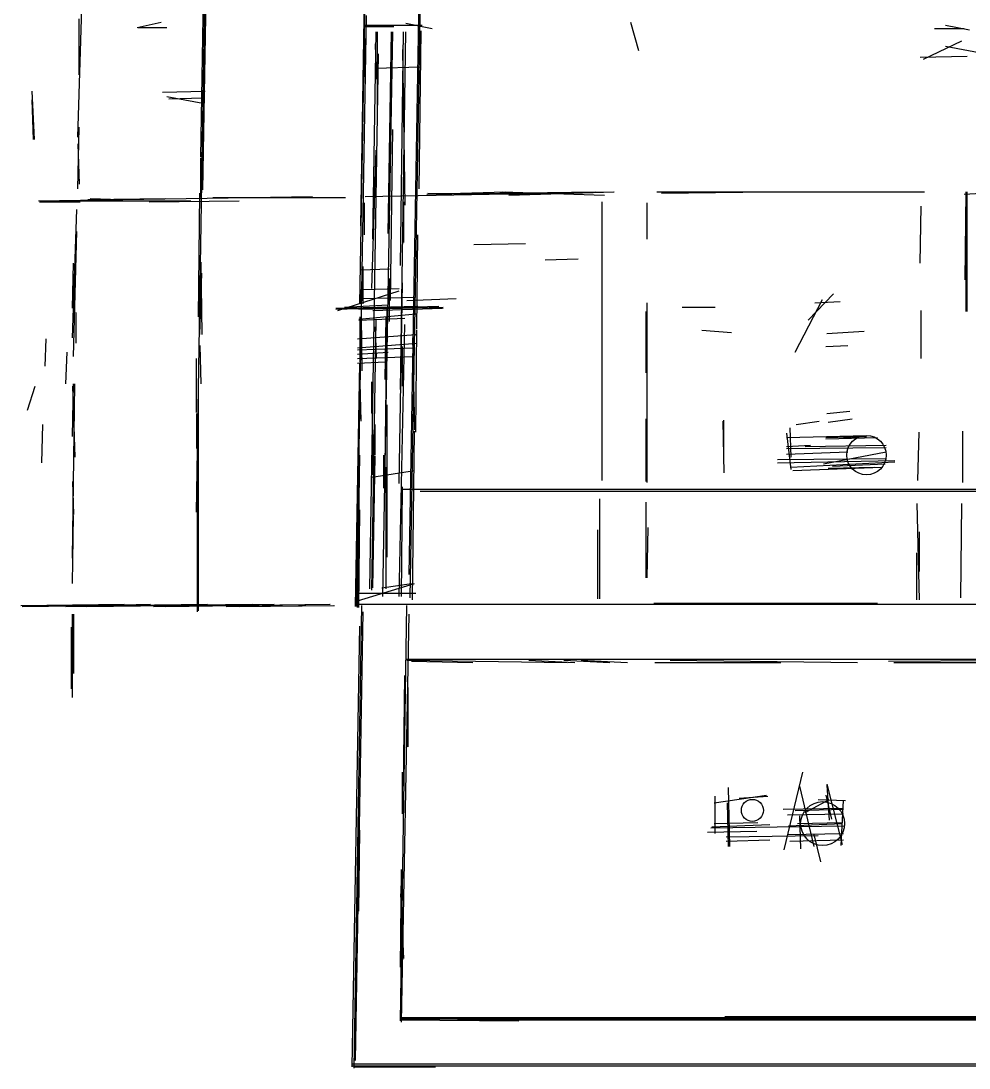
# Model space of a CAD drawing. Header units: metres. Extents: x 1.6 to 40.9, y -28.9 to 0.
# Drawn here: x 1.57 to 10.22, y -21.35 to -11.8 of the extents above; entities that cross this region are included whole.
import ezdxf

# ---------------------------------------------------------------- set-up
doc = ezdxf.new("R2010")
doc.units = ezdxf.units.M
for name, color, linetype in [('Circles', 1, 'Continuous'), ('Lines', 7, 'Continuous'), ('Walls', 2, 'Continuous')]:
    doc.layers.add(name, color=color, linetype=linetype)

msp = doc.modelspace()

# ---------------------------------------------------------------- linework, layer by layer
at = {"layer": 'Circles'}
for centre, radius in [((9.28, -15.76), 0.18), ((8.24, -19), 0.1), ((8.88, -19.12), 0.2)]:
    msp.add_circle(centre, radius, dxfattribs=at)
at = {"layer": 'Lines'}
for p, q in [((4.66, -14.38), (4.8, -6.48)), ((5.11, -16.85), (5.29, -6.57)), ((3.17, -16.28), (3.33, -6.62)), ((5.12, -17.06), (5.3, -6.65)), ((3.23, -13.34), (3.3, -8.92)), ((4.67, -13.67), (4.74, -9.3)), ((2.09, -12.86), (2.14, -11.15)), ((3.21, -13.04), (3.24, -11.34)), ((2.1, -12.29), (2.1, -11.78)), ((2.63, -11.86), (2.85, -11.81)), ((4.63, -17.14), (4.72, -11.75)), ((4.7, -11.84), (5.23, -11.84)), ((5.08, -11.82), (5.32, -11.87)), ((7.13, -11.81), (7.2, -12.07)), ((10, -11.84), (10.22, -11.88)), ((2.64, -11.86), (2.9, -11.86)), ((4.7, -11.85), (4.97, -11.85)), ((4.78, -13.79), (4.81, -11.9)), ((4.82, -12.66), (4.82, -11.9)), ((4.87, -17.05), (4.96, -11.9)), ((4.92, -13.74), (4.95, -11.9)), ((5.03, -15.16), (5.08, -11.9)), ((5.03, -14.03), (5.06, -11.9)), ((5.2, -13.33), (5.22, -11.89)), ((9.9, -11.87), (10.17, -11.87)), ((4.71, -12.31), (4.71, -11.96)), ((4.8, -12.01), (4.81, -12.33)), ((9.8, -12.15), (10.15, -11.98)), ((10, -12.03), (10.42, -12.11)), ((4.75, -16.98), (4.83, -12.1)), ((5.05, -12.06), (5.07, -13.48)), ((9.77, -12.13), (10.2, -12.12)), ((4.8, -12.23), (5.21, -12.22)), ((1.67, -12.44), (1.69, -12.88)), ((2.86, -12.45), (3.25, -12.44)), ((2.9, -12.49), (3.23, -12.55)), ((2.92, -12.51), (3.23, -12.5)), ((1.67, -12.52), (1.68, -12.88)), ((2.09, -13.33), (2.1, -12.77)), ((4.94, -14.35), (4.96, -12.79)), ((2.09, -12.92), (2.1, -13.29)), ((4.77, -14.24), (4.81, -12.98)), ((3.21, -13.41), (3.21, -13.05)), ((3.19, -14.5), (3.2, -13.37)), ((4.71, -13.4), (6.97, -13.36)), ((5.27, -13.38), (5.99, -13.36)), ((5.28, -13.38), (6.81, -13.36)), ((5.28, -13.37), (6.26, -13.38)), ((5.96, -13.36), (6.89, -13.39)), ((6.02, -13.39), (6.98, -13.36)), ((7.37, -13.36), (9.81, -13.36)), ((7.41, -13.37), (8.4, -13.36)), ((10.17, -13.38), (10.5, -13.36)), ((10.18, -14.16), (10.19, -13.36)), ((10.2, -14.45), (10.2, -13.36)), ((1.73, -13.44), (4.23, -13.4)), ((1.74, -13.44), (3.12, -13.44)), ((1.74, -13.45), (2.11, -13.45)), ((2.18, -13.43), (2.89, -13.42)), ((2.2, -13.42), (2.48, -13.43)), ((2.74, -13.45), (3.56, -13.44)), ((3.32, -13.41), (4.53, -13.41)), ((4.7, -13.46), (4.7, -13.75)), ((5.06, -13.45), (5.06, -13.82)), ((6.87, -15.99), (6.87, -13.45)), ((7.28, -13.79), (7.28, -13.46)), ((2.04, -14.69), (2.08, -13.52)), ((9.77, -14.01), (9.78, -13.49)), ((10.19, -14.45), (10.19, -13.61)), ((2.05, -14.86), (2.08, -13.72)), ((5.18, -14.61), (5.19, -13.75)), ((5.7, -13.84), (6.17, -13.83)), ((2.04, -14.42), (2.05, -14.01)), ((3.21, -14), (3.22, -14.66)), ((6.35, -13.98), (6.65, -13.97)), ((3.2, -14.66), (3.22, -14.1)), ((4.67, -14.07), (4.93, -14.06)), ((4.69, -14.38), (4.69, -14.04)), ((4.93, -14.54), (4.93, -14.15)), ((5.02, -16.02), (5.05, -14.19)), ((4.46, -14.44), (5.02, -14.26)), ((4.67, -14.25), (4.68, -14.99)), ((4.69, -14.25), (5.02, -14.24)), ((4.69, -14.33), (5.16, -14.32)), ((8.75, -14.53), (8.98, -14.29)), ((4.44, -14.42), (5.19, -14.4)), ((4.44, -14.43), (5.38, -14.4)), ((4.45, -14.42), (4.9, -14.41)), ((4.52, -14.41), (4.92, -14.39)), ((4.53, -14.41), (4.81, -14.42)), ((4.65, -14.43), (5.42, -14.41)), ((4.78, -14.44), (5.41, -14.42)), ((4.89, -15.86), (4.91, -14.41)), ((5.09, -14.35), (5.54, -14.33)), ((5.1, -14.41), (5.42, -14.42)), ((7.28, -16.01), (7.28, -14.37)), ((7.6, -14.41), (7.9, -14.41)), ((8.63, -14.82), (8.88, -14.34)), ((8.81, -14.37), (9.04, -14.36)), ((2.07, -14.46), (2.07, -14.74)), ((4.65, -14.52), (5.17, -14.47)), ((4.65, -14.53), (5.07, -14.51)), ((4.66, -14.5), (4.66, -14.91)), ((4.89, -15.07), (4.9, -14.5)), ((7.27, -15.01), (7.27, -14.45)), ((9.78, -14.88), (9.78, -14.44)), ((4.77, -16.99), (4.81, -14.53)), ((4.8, -14.59), (4.81, -14.88)), ((5.02, -17.05), (5.07, -14.57)), ((1.79, -14.95), (1.8, -14.7)), ((4.64, -14.7), (5.17, -14.66)), ((5.14, -14.69), (5.16, -15.53)), ((5.17, -15.55), (5.18, -14.62)), ((7.78, -14.62), (8.05, -14.64)), ((8.92, -14.65), (9.26, -14.63)), ((3.2, -14.76), (3.21, -15.11)), ((4.64, -14.78), (5.18, -14.74)), ((4.64, -14.8), (5.14, -14.78)), ((5.05, -15.13), (5.05, -14.77)), ((8.91, -14.77), (9.11, -14.76)), ((1.98, -15.11), (1.99, -14.82)), ((3.17, -15.37), (3.17, -14.88)), ((4.64, -14.84), (4.92, -14.82)), ((4.64, -14.88), (5.15, -14.86)), ((4.62, -17.14), (4.66, -14.92)), ((4.64, -14.92), (4.89, -14.91)), ((1.63, -15.35), (1.7, -15.13)), ((2.04, -16.7), (2.06, -15.11)), ((2.04, -15.59), (2.05, -15.11)), ((2.04, -15.13), (2.06, -15.78)), ((3.19, -17.18), (3.19, -15.14)), ((4.66, -15.1), (4.67, -15.45)), ((4.77, -15.38), (4.77, -15.09)), ((4.91, -16.69), (4.91, -15.3)), ((8.92, -15.38), (9.13, -15.36)), ((3.17, -15.38), (3.17, -15.7)), ((7.27, -16), (7.27, -15.43)), ((7.97, -15.45), (7.98, -15.92)), ((7.98, -15.82), (7.98, -15.44)), ((8.64, -15.48), (8.85, -15.45)), ((8.93, -15.46), (9.15, -15.43)), ((1.76, -15.83), (1.77, -15.48)), ((4.78, -15.94), (4.78, -15.53)), ((4.8, -15.76), (4.8, -15.48)), ((5.14, -17.08), (5.16, -15.54)), ((8.55, -15.56), (8.59, -15.89)), ((8.58, -15.51), (8.59, -15.78)), ((9.75, -15.99), (9.76, -15.55)), ((10.16, -16.01), (10.16, -15.54)), ((8.55, -15.6), (9.28, -15.58)), ((8.91, -15.6), (9.24, -15.59)), ((8.91, -15.61), (9.38, -15.6)), ((9.07, -15.6), (9.28, -15.59)), ((3.18, -17.19), (3.18, -15.71)), ((8.55, -15.68), (8.77, -15.67)), ((8.55, -15.7), (9.46, -15.69)), ((8.55, -15.75), (9.11, -15.73)), ((8.72, -15.68), (9.46, -15.67)), ((8.89, -15.84), (9.46, -15.73)), ((4.64, -17.15), (4.66, -15.76)), ((4.78, -16.97), (4.8, -15.77)), ((4.88, -16.06), (4.88, -15.76)), ((8.47, -15.8), (9.46, -15.79)), ((8.47, -15.83), (9.54, -15.81)), ((8.59, -15.87), (9.54, -15.82)), ((8.97, -15.86), (9.45, -15.84)), ((4.77, -15.96), (5.16, -15.9)), ((4.9, -16.98), (4.9, -15.87)), ((8.61, -15.9), (9.42, -15.87)), ((8.93, -15.88), (9.35, -15.87)), ((2.04, -16), (2.05, -16.3)), ((5.04, -17.05), (5.05, -16.05)), ((5.04, -16.07), (27.57, -16.07)), ((5.21, -16.09), (27.57, -16.09)), ((6.85, -17.07), (6.85, -16.16)), ((7.27, -16.88), (7.27, -16.19)), ((9.74, -16.2), (9.76, -17.08)), ((10.14, -17.06), (10.15, -16.2)), ((2.04, -16.93), (2.05, -16.31)), ((4.65, -17.15), (4.66, -16.26)), ((7.28, -16.88), (7.29, -16.42)), ((6.83, -17.07), (6.83, -16.44)), ((9.76, -16.46), (9.76, -16.82)), ((9.74, -17.08), (9.74, -16.65)), ((4.64, -17.09), (5.16, -16.93)), ((4.86, -16.97), (5.13, -16.93)), ((4.63, -17.02), (5.17, -17.02)), ((1.57, -17.13), (2.51, -17.12)), ((1.58, -17.14), (3.27, -17.12)), ((1.58, -17.13), (2.09, -17.13)), ((1.98, -17.14), (3.68, -17.12)), ((2.17, -17.14), (3.88, -17.12)), ((2.23, -17.13), (2.75, -17.12)), ((2.78, -17.14), (4.39, -17.12)), ((2.89, -17.14), (4.38, -17.12)), ((3.44, -17.14), (4.43, -17.13)), ((3.56, -17.14), (4.42, -17.13)), ((4.61, -21.35), (4.68, -17.13)), ((4.62, -21.28), (4.69, -17.19)), ((4.63, -17.12), (12.16, -17.12)), ((5.03, -20.92), (5.09, -17.13)), ((7.34, -17.11), (9.38, -17.11)), ((2.04, -17.97), (2.04, -17.21)), ((2.05, -17.21), (2.05, -17.75)), ((5.04, -20.93), (5.11, -17.21)), ((2.03, -17.89), (2.03, -17.33)), ((4.59, -21.34), (4.66, -17.32)), ((5.09, -17.62), (12.04, -17.62)), ((5.09, -17.63), (6.55, -17.65)), ((5.13, -17.64), (5.69, -17.65)), ((6.2, -17.63), (6.62, -17.65)), ((6.52, -17.63), (6.94, -17.65)), ((6.68, -17.63), (7.1, -17.65)), ((7.35, -17.65), (8.5, -17.65)), ((7.49, -17.63), (9.2, -17.65)), ((9.48, -17.64), (10.61, -17.63)), ((9.53, -17.65), (11.99, -17.65)), ((5.06, -18.78), (5.07, -17.77)), ((5.1, -18.42), (5.1, -17.88)), ((5.05, -19.03), (5.05, -18.65)), ((8.53, -19.36), (8.7, -18.65)), ((8.02, -18.79), (8.03, -19.33)), ((8.67, -18.78), (8.8, -19.33)), ((8.92, -18.76), (9.06, -19.31)), ((8.92, -18.77), (8.94, -19.09)), ((7.89, -18.93), (8.37, -18.86)), ((7.9, -19.21), (7.9, -18.87)), ((8.12, -18.89), (8.38, -18.87)), ((8.72, -19.02), (8.94, -18.9)), ((8.84, -18.9), (9.09, -18.91)), ((8.91, -18.86), (8.96, -19.08)), ((8.01, -18.93), (8.02, -19.33)), ((8.52, -18.99), (9.07, -18.98)), ((8.63, -19), (9.07, -18.99)), ((9.05, -19.32), (9.07, -18.91)), ((8.56, -19.04), (9.07, -19.03)), ((8.67, -19.05), (8.68, -19.35)), ((4.65, -19.92), (4.66, -19.18)), ((7.83, -19.2), (8.28, -19.19)), ((7.86, -19.16), (9.07, -19.14)), ((7.87, -19.15), (8.4, -19.13)), ((7.89, -19.12), (8.29, -19.11)), ((8.57, -19.14), (9.06, -19.12)), ((8.65, -19.12), (9.06, -19.11)), ((8, -19.24), (8.84, -19.23)), ((8, -19.28), (8.4, -19.27)), ((8.56, -19.22), (9.07, -19.21)), ((8.58, -19.28), (9.07, -19.27)), ((8.8, -19.22), (8.86, -19.47)), ((5.03, -20.43), (5.04, -19.54)), ((5.03, -19.76), (5.06, -20.35)), ((5.03, -20.89), (11.96, -20.89)), ((5.03, -20.9), (28.1, -20.9)), ((5.03, -20.91), (6.11, -20.92)), ((5.55, -20.91), (21.1, -20.91)), ((7.99, -20.88), (10.66, -20.88)), ((4.59, -21.31), (13.68, -21.31)), ((4.59, -21.33), (15.11, -21.33)), ((4.61, -21.34), (5.35, -21.34))]:
    msp.add_line(p, q, dxfattribs=at)
at = {"layer": 'Walls'}
for p, q in [((4.66, -14.38), (4.8, -6.48)), ((4.66, -14.38), (4.8, -6.48)), ((4.66, -14.38), (4.8, -6.48)), ((4.66, -14.38), (4.8, -6.48)), ((4.66, -14.38), (4.8, -6.48)), ((4.66, -14.38), (4.8, -6.48)), ((4.66, -14.38), (4.8, -6.48)), ((4.66, -14.38), (4.8, -6.48)), ((5.11, -16.85), (5.29, -6.57)), ((5.11, -16.85), (5.29, -6.57)), ((5.11, -16.85), (5.29, -6.57)), ((5.11, -16.85), (5.29, -6.57)), ((5.11, -16.85), (5.29, -6.57)), ((5.11, -16.85), (5.29, -6.57)), ((3.17, -16.28), (3.33, -6.62)), ((3.17, -16.28), (3.33, -6.62)), ((5.12, -17.06), (5.3, -6.65)), ((5.12, -17.06), (5.3, -6.65)), ((5.12, -17.06), (5.3, -6.65)), ((5.12, -17.06), (5.3, -6.65)), ((5.12, -17.06), (5.3, -6.65)), ((5.12, -17.06), (5.3, -6.65)), ((5.12, -17.06), (5.3, -6.65)), ((3.23, -13.34), (3.3, -8.92)), ((4.67, -13.67), (4.74, -9.3)), ((4.67, -13.67), (4.74, -9.3)), ((4.67, -13.67), (4.74, -9.3)), ((4.67, -13.67), (4.74, -9.3)), ((4.67, -13.67), (4.74, -9.3)), ((4.67, -13.67), (4.74, -9.3)), ((4.67, -13.67), (4.74, -9.3)), ((2.09, -12.86), (2.14, -11.15)), ((3.21, -13.04), (3.24, -11.34)), ((2.1, -12.29), (2.1, -11.78)), ((4.63, -17.14), (4.72, -11.75)), ((4.63, -17.14), (4.72, -11.75)), ((4.63, -17.14), (4.72, -11.75)), ((4.63, -17.14), (4.72, -11.75)), ((4.63, -17.14), (4.72, -11.75)), ((4.63, -17.14), (4.72, -11.75)), ((4.63, -17.14), (4.72, -11.75)), ((4.7, -11.84), (5.23, -11.84)), ((4.7, -11.84), (5.23, -11.84)), ((4.7, -11.84), (5.23, -11.84)), ((4.7, -11.84), (5.23, -11.84)), ((4.7, -11.84), (5.23, -11.84)), ((4.7, -11.84), (5.23, -11.84)), ((4.7, -11.84), (5.23, -11.84)), ((4.7, -11.84), (5.23, -11.84)), ((4.7, -11.84), (5.23, -11.84)), ((4.78, -13.79), (4.81, -11.9)), ((4.78, -13.79), (4.81, -11.9)), ((4.78, -13.79), (4.81, -11.9)), ((4.78, -13.79), (4.81, -11.9)), ((4.78, -13.79), (4.81, -11.9)), ((4.78, -13.79), (4.81, -11.9)), ((4.78, -13.79), (4.81, -11.9)), ((4.82, -12.66), (4.82, -11.9)), ((4.82, -12.66), (4.82, -11.9)), ((4.82, -12.66), (4.82, -11.9)), ((4.82, -12.66), (4.82, -11.9)), ((4.82, -12.66), (4.82, -11.9)), ((4.82, -12.66), (4.82, -11.9)), ((4.82, -12.66), (4.82, -11.9)), ((4.87, -17.05), (4.96, -11.9)), ((4.87, -17.05), (4.96, -11.9)), ((4.87, -17.05), (4.96, -11.9)), ((4.87, -17.05), (4.96, -11.9)), ((4.87, -17.05), (4.96, -11.9)), ((4.87, -17.05), (4.96, -11.9)), ((4.87, -17.05), (4.96, -11.9)), ((4.87, -17.05), (4.96, -11.9)), ((4.87, -17.05), (4.96, -11.9)), ((4.92, -13.74), (4.95, -11.9)), ((4.92, -13.74), (4.95, -11.9)), ((4.92, -13.74), (4.95, -11.9)), ((4.92, -13.74), (4.95, -11.9)), ((4.92, -13.74), (4.95, -11.9)), ((5.03, -14.03), (5.06, -11.9)), ((5.03, -15.16), (5.08, -11.9)), ((5.03, -15.16), (5.08, -11.9)), ((5.03, -14.03), (5.06, -11.9)), ((5.03, -15.16), (5.08, -11.9)), ((5.03, -15.16), (5.08, -11.9)), ((5.03, -15.16), (5.08, -11.9)), ((5.03, -15.16), (5.08, -11.9)), ((5.03, -14.03), (5.06, -11.9)), ((5.03, -14.03), (5.06, -11.9)), ((5.03, -14.03), (5.06, -11.9)), ((5.03, -14.03), (5.06, -11.9)), ((5.03, -14.03), (5.06, -11.9)), ((5.03, -14.03), (5.06, -11.9)), ((5.2, -13.33), (5.22, -11.89)), ((5.2, -13.33), (5.22, -11.89)), ((5.2, -13.33), (5.22, -11.89)), ((5.2, -13.33), (5.22, -11.89)), ((5.2, -13.33), (5.22, -11.89)), ((5.2, -13.33), (5.22, -11.89)), ((4.75, -16.98), (4.83, -12.1)), ((4.75, -16.98), (4.83, -12.1)), ((4.75, -16.98), (4.83, -12.1)), ((4.75, -16.98), (4.83, -12.1)), ((4.75, -16.98), (4.83, -12.1)), ((4.75, -16.98), (4.83, -12.1)), ((4.75, -16.98), (4.83, -12.1)), ((5.05, -12.06), (5.07, -13.48)), ((5.05, -12.06), (5.07, -13.48)), ((5.05, -12.06), (5.07, -13.48)), ((5.05, -12.06), (5.07, -13.48)), ((5.05, -12.06), (5.07, -13.48)), ((4.8, -12.23), (5.21, -12.22)), ((4.8, -12.23), (5.21, -12.22)), ((4.8, -12.23), (5.21, -12.22)), ((1.67, -12.44), (1.69, -12.88)), ((1.67, -12.44), (1.69, -12.88)), ((1.67, -12.44), (1.69, -12.88)), ((2.09, -13.33), (2.1, -12.77)), ((4.94, -14.35), (4.96, -12.79)), ((4.94, -14.35), (4.96, -12.79)), ((4.94, -14.35), (4.96, -12.79)), ((4.94, -14.35), (4.96, -12.79)), ((4.94, -14.35), (4.96, -12.79)), ((4.77, -14.24), (4.81, -12.98)), ((4.77, -14.24), (4.81, -12.98)), ((4.77, -14.24), (4.81, -12.98)), ((4.77, -14.24), (4.81, -12.98)), ((4.77, -14.24), (4.81, -12.98)), ((3.19, -14.5), (3.2, -13.37)), ((3.19, -14.5), (3.2, -13.37)), ((4.71, -13.4), (6.97, -13.36)), ((4.71, -13.4), (6.97, -13.36)), ((4.71, -13.4), (6.97, -13.36)), ((4.71, -13.4), (6.97, -13.36)), ((4.71, -13.4), (6.97, -13.36)), ((5.27, -13.38), (5.99, -13.36)), ((5.27, -13.38), (5.99, -13.36)), ((5.27, -13.38), (5.99, -13.36)), ((5.27, -13.38), (5.99, -13.36)), ((5.28, -13.38), (6.81, -13.36)), ((5.28, -13.38), (6.81, -13.36)), ((5.28, -13.38), (6.81, -13.36)), ((5.28, -13.38), (6.81, -13.36)), ((5.28, -13.38), (6.81, -13.36)), ((5.28, -13.38), (6.81, -13.36)), ((5.28, -13.37), (6.26, -13.38)), ((5.28, -13.37), (6.26, -13.38)), ((5.28, -13.37), (6.26, -13.38)), ((5.28, -13.37), (6.26, -13.38)), ((5.96, -13.36), (6.89, -13.39)), ((5.96, -13.36), (6.89, -13.39)), ((5.96, -13.36), (6.89, -13.39)), ((5.96, -13.36), (6.89, -13.39)), ((5.96, -13.36), (6.89, -13.39)), ((6.02, -13.39), (6.98, -13.36)), ((6.02, -13.39), (6.98, -13.36)), ((6.02, -13.39), (6.98, -13.36)), ((6.02, -13.39), (6.98, -13.36)), ((7.37, -13.36), (9.81, -13.36)), ((7.41, -13.37), (8.4, -13.36)), ((10.18, -14.16), (10.19, -13.36)), ((10.18, -14.16), (10.19, -13.36)), ((10.2, -14.45), (10.2, -13.36)), ((1.73, -13.44), (4.23, -13.4)), ((1.73, -13.44), (4.23, -13.4)), ((1.73, -13.44), (4.23, -13.4)), ((1.74, -13.44), (3.12, -13.44)), ((1.74, -13.44), (3.12, -13.44)), ((2.18, -13.43), (2.89, -13.42)), ((2.18, -13.43), (2.89, -13.42)), ((2.74, -13.45), (3.56, -13.44)), ((2.74, -13.45), (3.56, -13.44)), ((2.74, -13.45), (3.56, -13.44)), ((2.74, -13.45), (3.56, -13.44)), ((3.32, -13.41), (4.53, -13.41)), ((6.87, -15.99), (6.87, -13.45)), ((6.87, -15.99), (6.87, -13.45)), ((2.04, -14.69), (2.08, -13.52)), ((9.77, -14.01), (9.78, -13.49)), ((9.77, -14.01), (9.78, -13.49)), ((9.77, -14.01), (9.78, -13.49)), ((10.19, -14.45), (10.19, -13.61)), ((10.19, -14.45), (10.19, -13.61)), ((10.19, -14.45), (10.19, -13.61)), ((2.05, -14.86), (2.08, -13.72)), ((5.18, -14.61), (5.19, -13.75)), ((5.18, -14.61), (5.19, -13.75)), ((5.18, -14.61), (5.19, -13.75)), ((5.18, -14.61), (5.19, -13.75)), ((5.18, -14.61), (5.19, -13.75)), ((5.18, -14.61), (5.19, -13.75)), ((5.18, -14.61), (5.19, -13.75)), ((5.18, -14.61), (5.19, -13.75)), ((5.18, -14.61), (5.19, -13.75)), ((5.7, -13.84), (6.17, -13.83)), ((5.7, -13.84), (6.17, -13.83)), ((5.7, -13.84), (6.17, -13.83)), ((5.7, -13.84), (6.17, -13.83)), ((5.7, -13.84), (6.17, -13.83)), ((5.7, -13.84), (6.17, -13.83)), ((5.7, -13.84), (6.17, -13.83)), ((3.21, -14), (3.22, -14.66)), ((3.21, -14), (3.22, -14.66)), ((3.2, -14.66), (3.22, -14.1)), ((3.2, -14.66), (3.22, -14.1)), ((5.02, -16.02), (5.05, -14.19)), ((5.02, -16.02), (5.05, -14.19)), ((5.02, -16.02), (5.05, -14.19)), ((5.02, -16.02), (5.05, -14.19)), ((5.02, -16.02), (5.05, -14.19)), ((5.02, -16.02), (5.05, -14.19)), ((5.02, -16.02), (5.05, -14.19)), ((5.02, -16.02), (5.05, -14.19)), ((5.02, -16.02), (5.05, -14.19)), ((4.67, -14.25), (4.68, -14.99)), ((4.67, -14.25), (4.68, -14.99)), ((4.67, -14.25), (4.68, -14.99)), ((4.67, -14.25), (4.68, -14.99)), ((4.67, -14.25), (4.68, -14.99)), ((4.67, -14.25), (4.68, -14.99)), ((4.67, -14.25), (4.68, -14.99)), ((4.67, -14.25), (4.68, -14.99)), ((4.69, -14.33), (5.16, -14.32)), ((4.69, -14.33), (5.16, -14.32)), ((4.69, -14.33), (5.16, -14.32)), ((4.69, -14.33), (5.16, -14.32)), ((4.69, -14.33), (5.16, -14.32)), ((4.69, -14.33), (5.16, -14.32)), ((4.69, -14.33), (5.16, -14.32)), ((4.69, -14.33), (5.16, -14.32)), ((4.69, -14.33), (5.16, -14.32)), ((4.69, -14.33), (5.16, -14.32)), ((4.44, -14.42), (5.19, -14.4)), ((4.44, -14.43), (5.38, -14.4)), ((4.44, -14.42), (5.19, -14.4)), ((4.44, -14.43), (5.38, -14.4)), ((4.44, -14.42), (5.19, -14.4)), ((4.44, -14.42), (5.19, -14.4)), ((4.44, -14.42), (5.19, -14.4)), ((4.44, -14.42), (5.19, -14.4)), ((4.44, -14.42), (5.19, -14.4)), ((4.44, -14.43), (5.38, -14.4)), ((4.44, -14.43), (5.38, -14.4)), ((4.44, -14.43), (5.38, -14.4)), ((4.44, -14.43), (5.38, -14.4)), ((4.44, -14.43), (5.38, -14.4)), ((4.44, -14.43), (5.38, -14.4)), ((4.45, -14.42), (4.9, -14.41)), ((4.45, -14.42), (4.9, -14.41)), ((4.45, -14.42), (4.9, -14.41)), ((4.45, -14.42), (4.9, -14.41)), ((4.45, -14.42), (4.9, -14.41)), ((4.45, -14.42), (4.9, -14.41)), ((4.45, -14.42), (4.9, -14.41)), ((4.45, -14.42), (4.9, -14.41)), ((4.45, -14.42), (4.9, -14.41)), ((4.45, -14.42), (4.9, -14.41)), ((4.45, -14.42), (4.9, -14.41)), ((4.52, -14.41), (4.92, -14.39)), ((4.52, -14.41), (4.92, -14.39)), ((4.52, -14.41), (4.92, -14.39)), ((4.52, -14.41), (4.92, -14.39)), ((4.52, -14.41), (4.92, -14.39)), ((4.52, -14.41), (4.92, -14.39)), ((4.52, -14.41), (4.92, -14.39)), ((4.52, -14.41), (4.92, -14.39)), ((4.52, -14.41), (4.92, -14.39)), ((4.52, -14.41), (4.92, -14.39)), ((4.52, -14.41), (4.92, -14.39)), ((4.65, -14.43), (5.42, -14.41)), ((4.65, -14.43), (5.42, -14.41)), ((4.65, -14.43), (5.42, -14.41)), ((4.65, -14.43), (5.42, -14.41)), ((4.65, -14.43), (5.42, -14.41)), ((4.65, -14.43), (5.42, -14.41)), ((4.65, -14.43), (5.42, -14.41)), ((4.65, -14.43), (5.42, -14.41)), ((4.65, -14.43), (5.42, -14.41)), ((4.78, -14.44), (5.41, -14.42)), ((4.78, -14.44), (5.41, -14.42)), ((4.78, -14.44), (5.41, -14.42)), ((4.78, -14.44), (5.41, -14.42)), ((4.78, -14.44), (5.41, -14.42)), ((4.78, -14.44), (5.41, -14.42)), ((4.78, -14.44), (5.41, -14.42)), ((4.78, -14.44), (5.41, -14.42)), ((4.78, -14.44), (5.41, -14.42)), ((4.78, -14.44), (5.41, -14.42)), ((4.78, -14.44), (5.41, -14.42)), ((4.78, -14.44), (5.41, -14.42)), ((4.89, -15.86), (4.91, -14.41)), ((4.89, -15.86), (4.91, -14.41)), ((4.89, -15.86), (4.91, -14.41)), ((4.89, -15.86), (4.91, -14.41)), ((4.89, -15.86), (4.91, -14.41)), ((4.89, -15.86), (4.91, -14.41)), ((4.89, -15.86), (4.91, -14.41)), ((4.89, -15.86), (4.91, -14.41)), ((4.89, -15.86), (4.91, -14.41)), ((4.89, -15.86), (4.91, -14.41)), ((4.89, -15.86), (4.91, -14.41)), ((5.09, -14.35), (5.54, -14.33)), ((5.09, -14.35), (5.54, -14.33)), ((5.09, -14.35), (5.54, -14.33)), ((5.09, -14.35), (5.54, -14.33)), ((5.09, -14.35), (5.54, -14.33)), ((5.09, -14.35), (5.54, -14.33)), ((5.09, -14.35), (5.54, -14.33)), ((5.09, -14.35), (5.54, -14.33)), ((5.09, -14.35), (5.54, -14.33)), ((5.09, -14.35), (5.54, -14.33)), ((5.09, -14.35), (5.54, -14.33)), ((5.09, -14.35), (5.54, -14.33)), ((5.09, -14.35), (5.54, -14.33)), ((5.09, -14.35), (5.54, -14.33)), ((7.28, -16.01), (7.28, -14.37)), ((7.28, -16.01), (7.28, -14.37)), ((7.28, -16.01), (7.28, -14.37)), ((4.65, -14.52), (5.17, -14.47)), ((4.65, -14.52), (5.17, -14.47)), ((4.65, -14.52), (5.17, -14.47)), ((4.65, -14.52), (5.17, -14.47)), ((4.65, -14.52), (5.17, -14.47)), ((4.65, -14.52), (5.17, -14.47)), ((4.65, -14.52), (5.17, -14.47)), ((4.65, -14.52), (5.17, -14.47)), ((4.65, -14.52), (5.17, -14.47)), ((4.65, -14.53), (5.07, -14.51)), ((4.65, -14.53), (5.07, -14.51)), ((4.65, -14.53), (5.07, -14.51)), ((4.65, -14.53), (5.07, -14.51)), ((4.65, -14.53), (5.07, -14.51)), ((4.65, -14.53), (5.07, -14.51)), ((4.65, -14.53), (5.07, -14.51)), ((4.65, -14.53), (5.07, -14.51)), ((4.65, -14.53), (5.07, -14.51)), ((4.65, -14.53), (5.07, -14.51)), ((4.66, -14.5), (4.66, -14.91)), ((4.66, -14.5), (4.66, -14.91)), ((4.66, -14.5), (4.66, -14.91)), ((4.66, -14.5), (4.66, -14.91)), ((4.66, -14.5), (4.66, -14.91)), ((4.66, -14.5), (4.66, -14.91)), ((4.66, -14.5), (4.66, -14.91)), ((4.66, -14.5), (4.66, -14.91)), ((4.66, -14.5), (4.66, -14.91)), ((4.89, -15.07), (4.9, -14.5)), ((4.89, -15.07), (4.9, -14.5)), ((4.89, -15.07), (4.9, -14.5)), ((4.89, -15.07), (4.9, -14.5)), ((4.89, -15.07), (4.9, -14.5)), ((4.89, -15.07), (4.9, -14.5)), ((4.89, -15.07), (4.9, -14.5)), ((4.89, -15.07), (4.9, -14.5)), ((4.89, -15.07), (4.9, -14.5)), ((4.89, -15.07), (4.9, -14.5)), ((7.27, -15.01), (7.27, -14.45)), ((7.27, -15.01), (7.27, -14.45)), ((9.78, -14.88), (9.78, -14.44)), ((4.77, -16.99), (4.81, -14.53)), ((4.77, -16.99), (4.81, -14.53)), ((4.77, -16.99), (4.81, -14.53)), ((4.77, -16.99), (4.81, -14.53)), ((4.77, -16.99), (4.81, -14.53)), ((4.77, -16.99), (4.81, -14.53)), ((4.77, -16.99), (4.81, -14.53)), ((4.77, -16.99), (4.81, -14.53)), ((4.77, -16.99), (4.81, -14.53)), ((4.77, -16.99), (4.81, -14.53)), ((4.77, -16.99), (4.81, -14.53)), ((5.02, -17.05), (5.07, -14.57)), ((5.02, -17.05), (5.07, -14.57)), ((5.02, -17.05), (5.07, -14.57)), ((5.02, -17.05), (5.07, -14.57)), ((5.02, -17.05), (5.07, -14.57)), ((5.02, -17.05), (5.07, -14.57)), ((5.02, -17.05), (5.07, -14.57)), ((5.02, -17.05), (5.07, -14.57)), ((5.02, -17.05), (5.07, -14.57)), ((5.02, -17.05), (5.07, -14.57)), ((5.02, -17.05), (5.07, -14.57)), ((5.02, -17.05), (5.07, -14.57)), ((5.02, -17.05), (5.07, -14.57)), ((4.64, -14.7), (5.17, -14.66)), ((4.64, -14.7), (5.17, -14.66)), ((4.64, -14.7), (5.17, -14.66)), ((4.64, -14.7), (5.17, -14.66)), ((4.64, -14.7), (5.17, -14.66)), ((4.64, -14.7), (5.17, -14.66)), ((4.64, -14.7), (5.17, -14.66)), ((4.64, -14.7), (5.17, -14.66)), ((4.64, -14.7), (5.17, -14.66)), ((4.64, -14.7), (5.17, -14.66)), ((4.64, -14.7), (5.17, -14.66)), ((5.14, -14.69), (5.16, -15.53)), ((5.14, -14.69), (5.16, -15.53)), ((5.14, -14.69), (5.16, -15.53)), ((5.14, -14.69), (5.16, -15.53)), ((5.14, -14.69), (5.16, -15.53)), ((5.14, -14.69), (5.16, -15.53)), ((5.14, -14.69), (5.16, -15.53)), ((5.14, -14.69), (5.16, -15.53)), ((5.14, -14.69), (5.16, -15.53)), ((5.17, -15.55), (5.18, -14.62)), ((5.17, -15.55), (5.18, -14.62)), ((5.17, -15.55), (5.18, -14.62)), ((5.17, -15.55), (5.18, -14.62)), ((5.17, -15.55), (5.18, -14.62)), ((5.17, -15.55), (5.18, -14.62)), ((5.17, -15.55), (5.18, -14.62)), ((5.17, -15.55), (5.18, -14.62)), ((5.17, -15.55), (5.18, -14.62)), ((4.64, -14.78), (5.18, -14.74)), ((4.64, -14.78), (5.18, -14.74)), ((4.64, -14.78), (5.18, -14.74)), ((4.64, -14.78), (5.18, -14.74)), ((4.64, -14.78), (5.18, -14.74)), ((4.64, -14.78), (5.18, -14.74)), ((4.64, -14.78), (5.18, -14.74)), ((4.64, -14.78), (5.18, -14.74)), ((4.64, -14.78), (5.18, -14.74)), ((4.64, -14.78), (5.18, -14.74)), ((4.64, -14.8), (5.14, -14.78)), ((4.64, -14.8), (5.14, -14.78)), ((4.64, -14.8), (5.14, -14.78)), ((4.64, -14.8), (5.14, -14.78)), ((4.64, -14.8), (5.14, -14.78)), ((4.64, -14.8), (5.14, -14.78)), ((4.64, -14.8), (5.14, -14.78)), ((4.64, -14.8), (5.14, -14.78)), ((4.64, -14.8), (5.14, -14.78)), ((4.64, -14.8), (5.14, -14.78)), ((3.17, -15.37), (3.17, -14.88)), ((3.17, -15.37), (3.17, -14.88)), ((4.64, -14.88), (5.15, -14.86)), ((4.64, -14.88), (5.15, -14.86)), ((4.64, -14.88), (5.15, -14.86)), ((4.64, -14.88), (5.15, -14.86)), ((4.64, -14.88), (5.15, -14.86)), ((4.64, -14.88), (5.15, -14.86)), ((4.64, -14.88), (5.15, -14.86)), ((4.64, -14.88), (5.15, -14.86)), ((4.64, -14.88), (5.15, -14.86)), ((4.64, -14.88), (5.15, -14.86)), ((4.64, -14.88), (5.15, -14.86)), ((4.62, -17.14), (4.66, -14.92)), ((4.62, -17.14), (4.66, -14.92)), ((4.62, -17.14), (4.66, -14.92)), ((4.62, -17.14), (4.66, -14.92)), ((4.62, -17.14), (4.66, -14.92)), ((4.62, -17.14), (4.66, -14.92)), ((4.62, -17.14), (4.66, -14.92)), ((4.62, -17.14), (4.66, -14.92)), ((4.62, -17.14), (4.66, -14.92)), ((4.62, -17.14), (4.66, -14.92)), ((2.04, -16.7), (2.06, -15.11)), ((2.04, -16.7), (2.06, -15.11)), ((2.04, -15.59), (2.05, -15.11)), ((2.04, -16.7), (2.06, -15.11)), ((2.04, -15.13), (2.06, -15.78)), ((3.19, -17.18), (3.19, -15.14)), ((4.91, -16.69), (4.91, -15.3)), ((4.91, -16.69), (4.91, -15.3)), ((4.91, -16.69), (4.91, -15.3)), ((4.91, -16.69), (4.91, -15.3)), ((4.91, -16.69), (4.91, -15.3)), ((4.91, -16.69), (4.91, -15.3)), ((4.91, -16.69), (4.91, -15.3)), ((4.91, -16.69), (4.91, -15.3)), ((4.91, -16.69), (4.91, -15.3)), ((4.91, -16.69), (4.91, -15.3)), ((7.27, -16), (7.27, -15.43)), ((7.27, -16), (7.27, -15.43)), ((7.97, -15.45), (7.98, -15.92)), ((4.78, -15.94), (4.78, -15.53)), ((4.78, -15.94), (4.78, -15.53)), ((4.78, -15.94), (4.78, -15.53)), ((4.78, -15.94), (4.78, -15.53)), ((4.78, -15.94), (4.78, -15.53)), ((4.78, -15.94), (4.78, -15.53)), ((4.78, -15.94), (4.78, -15.53)), ((4.78, -15.94), (4.78, -15.53)), ((4.78, -15.94), (4.78, -15.53)), ((4.78, -15.94), (4.78, -15.53)), ((4.78, -15.94), (4.78, -15.53)), ((5.14, -17.08), (5.16, -15.54)), ((5.14, -17.08), (5.16, -15.54)), ((5.14, -17.08), (5.16, -15.54)), ((5.14, -17.08), (5.16, -15.54)), ((5.14, -17.08), (5.16, -15.54)), ((5.14, -17.08), (5.16, -15.54)), ((5.14, -17.08), (5.16, -15.54)), ((5.14, -17.08), (5.16, -15.54)), ((5.14, -17.08), (5.16, -15.54)), ((5.14, -17.08), (5.16, -15.54)), ((9.75, -15.99), (9.76, -15.55)), ((10.16, -16.01), (10.16, -15.54)), ((8.55, -15.6), (9.28, -15.58)), ((8.55, -15.6), (9.28, -15.58)), ((8.55, -15.6), (9.28, -15.58)), ((8.55, -15.6), (9.28, -15.58)), ((8.55, -15.6), (9.28, -15.58)), ((8.55, -15.6), (9.28, -15.58)), ((8.55, -15.6), (9.28, -15.58)), ((8.55, -15.6), (9.28, -15.58)), ((8.55, -15.6), (9.28, -15.58)), ((8.91, -15.61), (9.38, -15.6)), ((8.91, -15.61), (9.38, -15.6)), ((8.91, -15.61), (9.38, -15.6)), ((8.91, -15.61), (9.38, -15.6)), ((8.91, -15.61), (9.38, -15.6)), ((8.91, -15.61), (9.38, -15.6)), ((8.91, -15.61), (9.38, -15.6)), ((8.91, -15.61), (9.38, -15.6)), ((8.91, -15.61), (9.38, -15.6)), ((3.18, -17.19), (3.18, -15.71)), ((8.55, -15.7), (9.46, -15.69)), ((8.55, -15.7), (9.46, -15.69)), ((8.55, -15.7), (9.46, -15.69)), ((8.55, -15.7), (9.46, -15.69)), ((8.55, -15.7), (9.46, -15.69)), ((8.55, -15.7), (9.46, -15.69)), ((8.55, -15.75), (9.11, -15.73)), ((8.55, -15.75), (9.11, -15.73)), ((8.55, -15.75), (9.11, -15.73)), ((8.55, -15.75), (9.11, -15.73)), ((8.55, -15.75), (9.11, -15.73)), ((8.55, -15.75), (9.11, -15.73)), ((8.55, -15.75), (9.11, -15.73)), ((8.55, -15.75), (9.11, -15.73)), ((8.55, -15.75), (9.11, -15.73)), ((8.72, -15.68), (9.46, -15.67)), ((8.72, -15.68), (9.46, -15.67)), ((8.72, -15.68), (9.46, -15.67)), ((8.72, -15.68), (9.46, -15.67)), ((8.72, -15.68), (9.46, -15.67)), ((8.72, -15.68), (9.46, -15.67)), ((8.72, -15.68), (9.46, -15.67)), ((8.72, -15.68), (9.46, -15.67)), ((4.64, -17.15), (4.66, -15.76)), ((4.64, -17.15), (4.66, -15.76)), ((4.64, -17.15), (4.66, -15.76)), ((4.64, -17.15), (4.66, -15.76)), ((4.64, -17.15), (4.66, -15.76)), ((4.64, -17.15), (4.66, -15.76)), ((4.64, -17.15), (4.66, -15.76)), ((4.64, -17.15), (4.66, -15.76)), ((4.64, -17.15), (4.66, -15.76)), ((4.64, -17.15), (4.66, -15.76)), ((4.78, -16.97), (4.8, -15.77)), ((4.78, -16.97), (4.8, -15.77)), ((4.78, -16.97), (4.8, -15.77)), ((4.78, -16.97), (4.8, -15.77)), ((4.78, -16.97), (4.8, -15.77)), ((4.78, -16.97), (4.8, -15.77)), ((4.78, -16.97), (4.8, -15.77)), ((4.78, -16.97), (4.8, -15.77)), ((4.78, -16.97), (4.8, -15.77)), ((8.47, -15.8), (9.46, -15.79)), ((8.47, -15.8), (9.46, -15.79)), ((8.47, -15.8), (9.46, -15.79)), ((8.47, -15.8), (9.46, -15.79)), ((8.47, -15.8), (9.46, -15.79)), ((8.47, -15.83), (9.54, -15.81)), ((8.47, -15.83), (9.54, -15.81)), ((8.47, -15.83), (9.54, -15.81)), ((8.47, -15.83), (9.54, -15.81)), ((8.47, -15.83), (9.54, -15.81)), ((8.59, -15.87), (9.54, -15.82)), ((8.59, -15.87), (9.54, -15.82)), ((8.59, -15.87), (9.54, -15.82)), ((8.59, -15.87), (9.54, -15.82)), ((8.59, -15.87), (9.54, -15.82)), ((8.97, -15.86), (9.45, -15.84)), ((8.97, -15.86), (9.45, -15.84)), ((8.97, -15.86), (9.45, -15.84)), ((8.97, -15.86), (9.45, -15.84)), ((8.97, -15.86), (9.45, -15.84)), ((8.97, -15.86), (9.45, -15.84)), ((8.97, -15.86), (9.45, -15.84)), ((8.97, -15.86), (9.45, -15.84)), ((4.9, -16.98), (4.9, -15.87)), ((4.9, -16.98), (4.9, -15.87)), ((4.9, -16.98), (4.9, -15.87)), ((4.9, -16.98), (4.9, -15.87)), ((4.9, -16.98), (4.9, -15.87)), ((4.9, -16.98), (4.9, -15.87)), ((4.9, -16.98), (4.9, -15.87)), ((4.9, -16.98), (4.9, -15.87)), ((4.9, -16.98), (4.9, -15.87)), ((8.61, -15.9), (9.42, -15.87)), ((8.61, -15.9), (9.42, -15.87)), ((8.61, -15.9), (9.42, -15.87)), ((8.61, -15.9), (9.42, -15.87)), ((8.61, -15.9), (9.42, -15.87)), ((8.61, -15.9), (9.42, -15.87)), ((8.93, -15.88), (9.35, -15.87)), ((8.93, -15.88), (9.35, -15.87)), ((8.93, -15.88), (9.35, -15.87)), ((8.93, -15.88), (9.35, -15.87)), ((8.93, -15.88), (9.35, -15.87)), ((8.93, -15.88), (9.35, -15.87)), ((5.04, -17.05), (5.05, -16.05)), ((5.04, -17.05), (5.05, -16.05)), ((5.04, -17.05), (5.05, -16.05)), ((5.04, -17.05), (5.05, -16.05)), ((5.04, -17.05), (5.05, -16.05)), ((5.04, -17.05), (5.05, -16.05)), ((5.04, -17.05), (5.05, -16.05)), ((5.04, -17.05), (5.05, -16.05)), ((5.04, -16.07), (27.57, -16.07)), ((5.04, -16.07), (27.57, -16.07)), ((5.04, -16.07), (27.57, -16.07)), ((5.04, -16.07), (27.57, -16.07)), ((5.04, -16.07), (27.57, -16.07)), ((5.21, -16.09), (27.57, -16.09)), ((5.21, -16.09), (27.57, -16.09)), ((5.21, -16.09), (27.57, -16.09)), ((5.21, -16.09), (27.57, -16.09)), ((5.21, -16.09), (27.57, -16.09)), ((6.85, -17.07), (6.85, -16.16)), ((6.85, -17.07), (6.85, -16.16)), ((7.27, -16.88), (7.27, -16.19)), ((7.27, -16.88), (7.27, -16.19)), ((9.74, -16.2), (9.76, -17.08)), ((9.74, -16.2), (9.76, -17.08)), ((10.14, -17.06), (10.15, -16.2)), ((10.14, -17.06), (10.15, -16.2)), ((2.04, -16.93), (2.05, -16.31)), ((4.65, -17.15), (4.66, -16.26)), ((4.65, -17.15), (4.66, -16.26)), ((4.65, -17.15), (4.66, -16.26)), ((4.65, -17.15), (4.66, -16.26)), ((4.65, -17.15), (4.66, -16.26)), ((4.65, -17.15), (4.66, -16.26)), ((4.65, -17.15), (4.66, -16.26)), ((7.28, -16.88), (7.29, -16.42)), ((7.28, -16.88), (7.29, -16.42)), ((6.83, -17.07), (6.83, -16.44)), ((6.83, -17.07), (6.83, -16.44)), ((9.74, -17.08), (9.74, -16.65)), ((9.74, -17.08), (9.74, -16.65)), ((1.57, -17.13), (2.51, -17.12)), ((1.57, -17.13), (2.51, -17.12)), ((1.57, -17.13), (2.51, -17.12)), ((1.57, -17.13), (2.51, -17.12)), ((1.58, -17.14), (3.27, -17.12)), ((1.58, -17.14), (3.27, -17.12)), ((1.58, -17.14), (3.27, -17.12)), ((1.58, -17.14), (3.27, -17.12)), ((1.58, -17.13), (2.09, -17.13)), ((1.58, -17.13), (2.09, -17.13)), ((1.58, -17.13), (2.09, -17.13)), ((1.98, -17.14), (3.68, -17.12)), ((1.98, -17.14), (3.68, -17.12)), ((1.98, -17.14), (3.68, -17.12)), ((1.98, -17.14), (3.68, -17.12)), ((1.98, -17.14), (3.68, -17.12)), ((2.17, -17.14), (3.88, -17.12)), ((2.17, -17.14), (3.88, -17.12)), ((2.17, -17.14), (3.88, -17.12)), ((2.17, -17.14), (3.88, -17.12)), ((2.17, -17.14), (3.88, -17.12)), ((2.23, -17.13), (2.75, -17.12)), ((2.23, -17.13), (2.75, -17.12)), ((2.23, -17.13), (2.75, -17.12)), ((2.23, -17.13), (2.75, -17.12)), ((2.78, -17.14), (4.39, -17.12)), ((2.78, -17.14), (4.39, -17.12)), ((2.78, -17.14), (4.39, -17.12)), ((2.78, -17.14), (4.39, -17.12)), ((2.89, -17.14), (4.38, -17.12)), ((2.89, -17.14), (4.38, -17.12)), ((2.89, -17.14), (4.38, -17.12)), ((3.44, -17.14), (4.43, -17.13)), ((3.44, -17.14), (4.43, -17.13)), ((3.56, -17.14), (4.42, -17.13)), ((3.56, -17.14), (4.42, -17.13)), ((4.61, -21.35), (4.68, -17.13)), ((4.61, -21.35), (4.68, -17.13)), ((4.61, -21.35), (4.68, -17.13)), ((4.62, -21.28), (4.69, -17.19)), ((4.62, -21.28), (4.69, -17.19)), ((4.62, -21.28), (4.69, -17.19)), ((4.63, -17.12), (12.16, -17.12)), ((4.63, -17.12), (12.16, -17.12)), ((4.63, -17.12), (12.16, -17.12)), ((5.03, -20.92), (5.09, -17.13)), ((5.03, -20.92), (5.09, -17.13)), ((5.03, -20.92), (5.09, -17.13)), ((5.03, -20.92), (5.09, -17.13)), ((5.03, -20.92), (5.09, -17.13)), ((7.34, -17.11), (9.38, -17.11)), ((7.34, -17.11), (9.38, -17.11)), ((7.34, -17.11), (9.38, -17.11)), ((5.04, -20.93), (5.11, -17.21)), ((5.04, -20.93), (5.11, -17.21)), ((5.04, -20.93), (5.11, -17.21)), ((5.04, -20.93), (5.11, -17.21)), ((5.04, -20.93), (5.11, -17.21)), ((4.59, -21.34), (4.66, -17.32)), ((4.59, -21.34), (4.66, -17.32)), ((4.59, -21.34), (4.66, -17.32)), ((4.59, -21.34), (4.66, -17.32)), ((5.09, -17.62), (12.04, -17.62)), ((5.09, -17.62), (12.04, -17.62)), ((5.09, -17.62), (12.04, -17.62)), ((5.09, -17.62), (12.04, -17.62)), ((5.09, -17.63), (6.55, -17.65)), ((5.09, -17.63), (6.55, -17.65)), ((5.13, -17.64), (5.69, -17.65)), ((6.2, -17.63), (6.62, -17.65)), ((6.2, -17.63), (6.62, -17.65)), ((6.2, -17.63), (6.62, -17.65)), ((6.52, -17.63), (6.94, -17.65)), ((6.52, -17.63), (6.94, -17.65)), ((6.68, -17.63), (7.1, -17.65)), ((6.68, -17.63), (7.1, -17.65)), ((7.35, -17.65), (8.5, -17.65)), ((7.35, -17.65), (8.5, -17.65)), ((7.35, -17.65), (8.5, -17.65)), ((7.35, -17.65), (8.5, -17.65)), ((7.49, -17.63), (9.2, -17.65)), ((7.49, -17.63), (9.2, -17.65)), ((7.49, -17.63), (9.2, -17.65)), ((7.49, -17.63), (9.2, -17.65)), ((9.48, -17.64), (10.61, -17.63)), ((9.53, -17.65), (11.99, -17.65)), ((5.06, -18.78), (5.07, -17.77)), ((5.06, -18.78), (5.07, -17.77)), ((8.67, -18.78), (8.8, -19.33)), ((8.92, -18.76), (9.06, -19.31)), ((7.89, -18.93), (8.37, -18.86)), ((7.89, -18.93), (8.37, -18.86)), ((7.89, -18.93), (8.37, -18.86)), ((7.89, -18.93), (8.37, -18.86)), ((7.89, -18.93), (8.37, -18.86)), ((7.89, -18.93), (8.37, -18.86)), ((7.89, -18.93), (8.37, -18.86)), ((7.89, -18.93), (8.37, -18.86)), ((7.89, -18.93), (8.37, -18.86)), ((7.89, -18.93), (8.37, -18.86)), ((7.89, -18.93), (8.37, -18.86)), ((7.89, -18.93), (8.37, -18.86)), ((7.89, -18.93), (8.37, -18.86)), ((8.52, -18.99), (9.07, -18.98)), ((8.52, -18.99), (9.07, -18.98)), ((8.52, -18.99), (9.07, -18.98)), ((8.52, -18.99), (9.07, -18.98)), ((8.52, -18.99), (9.07, -18.98)), ((8.52, -18.99), (9.07, -18.98)), ((8.52, -18.99), (9.07, -18.98)), ((8.52, -18.99), (9.07, -18.98)), ((8.52, -18.99), (9.07, -18.98)), ((8.63, -19), (9.07, -18.99)), ((8.63, -19), (9.07, -18.99)), ((8.63, -19), (9.07, -18.99)), ((8.63, -19), (9.07, -18.99)), ((8.63, -19), (9.07, -18.99)), ((8.63, -19), (9.07, -18.99)), ((8.63, -19), (9.07, -18.99)), ((8.63, -19), (9.07, -18.99)), ((8.56, -19.04), (9.07, -19.03)), ((8.56, -19.04), (9.07, -19.03)), ((8.56, -19.04), (9.07, -19.03)), ((8.56, -19.04), (9.07, -19.03)), ((8.56, -19.04), (9.07, -19.03)), ((8.56, -19.04), (9.07, -19.03)), ((8.56, -19.04), (9.07, -19.03)), ((8.56, -19.04), (9.07, -19.03)), ((8.56, -19.04), (9.07, -19.03)), ((4.65, -19.92), (4.66, -19.18)), ((4.65, -19.92), (4.66, -19.18)), ((4.65, -19.92), (4.66, -19.18)), ((4.65, -19.92), (4.66, -19.18)), ((4.65, -19.92), (4.66, -19.18)), ((4.65, -19.92), (4.66, -19.18)), ((4.65, -19.92), (4.66, -19.18)), ((7.83, -19.2), (8.28, -19.19)), ((7.83, -19.2), (8.28, -19.19)), ((7.83, -19.2), (8.28, -19.19)), ((7.83, -19.2), (8.28, -19.19)), ((7.83, -19.2), (8.28, -19.19)), ((7.83, -19.2), (8.28, -19.19)), ((7.83, -19.2), (8.28, -19.19)), ((7.83, -19.2), (8.28, -19.19)), ((7.83, -19.2), (8.28, -19.19)), ((7.86, -19.16), (9.07, -19.14)), ((7.86, -19.16), (9.07, -19.14)), ((7.86, -19.16), (9.07, -19.14)), ((7.86, -19.16), (9.07, -19.14)), ((7.86, -19.16), (9.07, -19.14)), ((7.86, -19.16), (9.07, -19.14)), ((7.86, -19.16), (9.07, -19.14)), ((7.86, -19.16), (9.07, -19.14)), ((7.86, -19.16), (9.07, -19.14)), ((7.86, -19.16), (9.07, -19.14)), ((7.86, -19.16), (9.07, -19.14)), ((7.86, -19.16), (9.07, -19.14)), ((7.87, -19.15), (8.4, -19.13)), ((7.87, -19.15), (8.4, -19.13)), ((7.87, -19.15), (8.4, -19.13)), ((7.87, -19.15), (8.4, -19.13)), ((7.87, -19.15), (8.4, -19.13)), ((7.87, -19.15), (8.4, -19.13)), ((7.87, -19.15), (8.4, -19.13)), ((7.87, -19.15), (8.4, -19.13)), ((7.87, -19.15), (8.4, -19.13)), ((7.87, -19.15), (8.4, -19.13)), ((7.89, -19.12), (8.29, -19.11)), ((7.89, -19.12), (8.29, -19.11)), ((7.89, -19.12), (8.29, -19.11)), ((7.89, -19.12), (8.29, -19.11)), ((7.89, -19.12), (8.29, -19.11)), ((7.89, -19.12), (8.29, -19.11)), ((7.89, -19.12), (8.29, -19.11)), ((7.89, -19.12), (8.29, -19.11)), ((7.89, -19.12), (8.29, -19.11)), ((7.89, -19.12), (8.29, -19.11)), ((7.89, -19.12), (8.29, -19.11)), ((8.57, -19.14), (9.06, -19.12)), ((8.57, -19.14), (9.06, -19.12)), ((8.57, -19.14), (9.06, -19.12)), ((8.57, -19.14), (9.06, -19.12)), ((8.57, -19.14), (9.06, -19.12)), ((8.57, -19.14), (9.06, -19.12)), ((8.57, -19.14), (9.06, -19.12)), ((8.65, -19.12), (9.06, -19.11)), ((8.65, -19.12), (9.06, -19.11)), ((8.65, -19.12), (9.06, -19.11)), ((8.65, -19.12), (9.06, -19.11)), ((8.65, -19.12), (9.06, -19.11)), ((8.65, -19.12), (9.06, -19.11)), ((8.65, -19.12), (9.06, -19.11)), ((8, -19.24), (8.84, -19.23)), ((8, -19.24), (8.84, -19.23)), ((8, -19.24), (8.84, -19.23)), ((8, -19.24), (8.84, -19.23)), ((8, -19.24), (8.84, -19.23)), ((8, -19.24), (8.84, -19.23)), ((8, -19.24), (8.84, -19.23)), ((8, -19.24), (8.84, -19.23)), ((8, -19.24), (8.84, -19.23)), ((8, -19.24), (8.84, -19.23)), ((8, -19.24), (8.84, -19.23)), ((8, -19.24), (8.84, -19.23)), ((8, -19.28), (8.4, -19.27)), ((8, -19.28), (8.4, -19.27)), ((8, -19.28), (8.4, -19.27)), ((8, -19.28), (8.4, -19.27)), ((8, -19.28), (8.4, -19.27)), ((8, -19.28), (8.4, -19.27)), ((8, -19.28), (8.4, -19.27)), ((8, -19.28), (8.4, -19.27)), ((8, -19.28), (8.4, -19.27)), ((8, -19.28), (8.4, -19.27)), ((8, -19.28), (8.4, -19.27)), ((8, -19.28), (8.4, -19.27)), ((8.56, -19.22), (9.07, -19.21)), ((8.56, -19.22), (9.07, -19.21)), ((8.56, -19.22), (9.07, -19.21)), ((8.56, -19.22), (9.07, -19.21)), ((8.56, -19.22), (9.07, -19.21)), ((8.56, -19.22), (9.07, -19.21)), ((8.56, -19.22), (9.07, -19.21)), ((8.56, -19.22), (9.07, -19.21)), ((8.56, -19.22), (9.07, -19.21)), ((8.56, -19.22), (9.07, -19.21)), ((8.58, -19.28), (9.07, -19.27)), ((8.58, -19.28), (9.07, -19.27)), ((8.58, -19.28), (9.07, -19.27)), ((8.58, -19.28), (9.07, -19.27)), ((8.58, -19.28), (9.07, -19.27)), ((8.58, -19.28), (9.07, -19.27)), ((8.58, -19.28), (9.07, -19.27)), ((8.58, -19.28), (9.07, -19.27)), ((8.58, -19.28), (9.07, -19.27)), ((8.58, -19.28), (9.07, -19.27)), ((8.58, -19.28), (9.07, -19.27)), ((5.03, -20.43), (5.04, -19.54)), ((5.03, -20.43), (5.04, -19.54)), ((5.03, -19.76), (5.06, -20.35)), ((5.03, -20.89), (11.96, -20.89)), ((5.03, -20.9), (28.1, -20.9)), ((5.03, -20.9), (28.1, -20.9)), ((5.03, -20.91), (6.11, -20.92)), ((7.99, -20.88), (10.66, -20.88)), ((7.99, -20.88), (10.66, -20.88)), ((4.59, -21.31), (13.68, -21.31)), ((4.59, -21.31), (13.68, -21.31)), ((4.59, -21.31), (13.68, -21.31)), ((4.59, -21.33), (15.11, -21.33)), ((4.59, -21.33), (15.11, -21.33)), ((4.61, -21.34), (5.35, -21.34))]:
    msp.add_line(p, q, dxfattribs=at)

doc.saveas('drawing.dxf')
